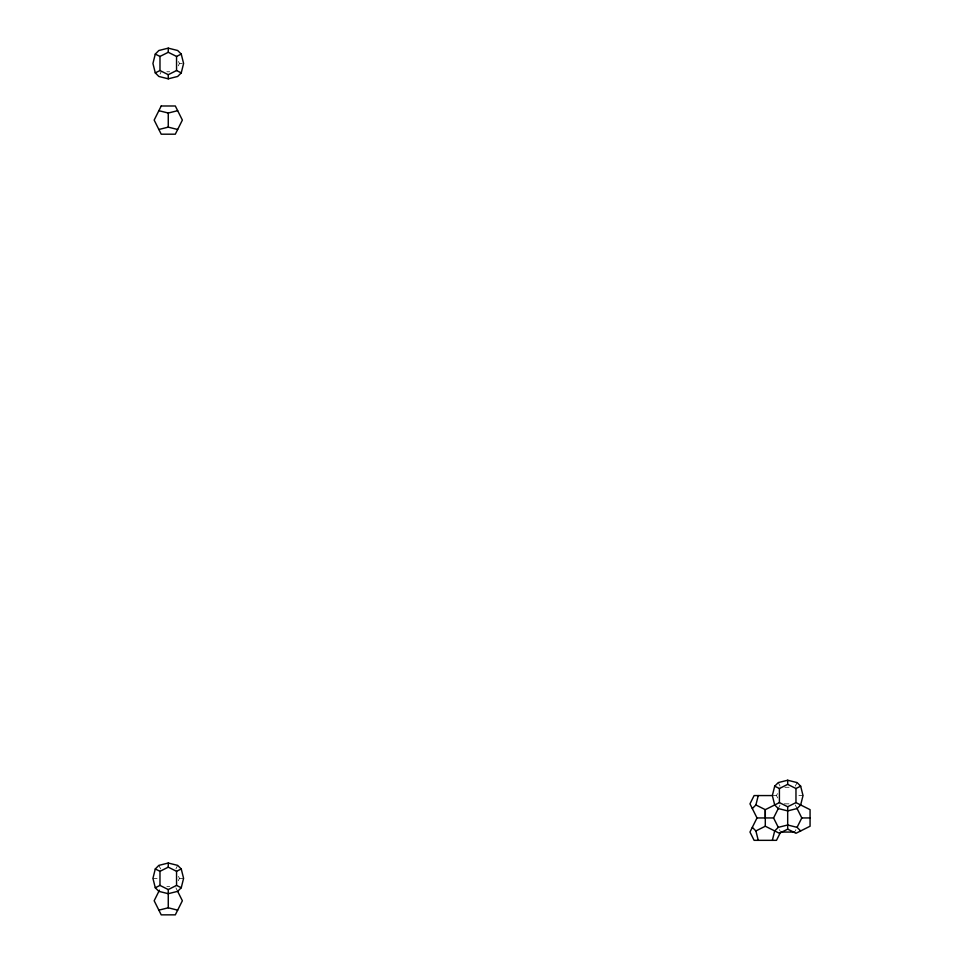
<?xml version="1.0" encoding="UTF-8"?>
<svg xmlns="http://www.w3.org/2000/svg" width="963" height="963" viewBox="0 0 963 963"><rect width="100%" height="100%" fill="white"/><g stroke="black" fill="none" stroke-linecap="round" stroke-linejoin="round"><path stroke-width="0.72" stroke-dasharray="4.82 3.61" d="M160.039 74.115L161.218 71.768M178.275 65.845L179.455 63.486L178.275 61.114M175.904 868.903L177.661 865.376M178.275 880.736L179.455 878.364L178.275 875.993M777.671 797.93L776.491 795.57L777.671 793.199M778.285 808.547L780.042 805.02M795.318 786.109L797.087 782.582M795.318 830.876L795.907 829.697M179.455 63.486L182.224 63.486M166.852 71.768L169.681 71.768M784.869 787.289L789.094 787.289M772.35 795.57L776.491 795.57M798.881 795.57L803.022 795.57M784.159 803.852L789.094 803.852M152.936 878.364L157.077 878.364M179.455 878.364L183.596 878.364M166.852 886.646L169.681 886.646M795.318 805.02L797.087 808.547M778.285 782.582L780.042 786.109M779.464 829.697L780.042 830.876M175.904 887.826L177.661 891.353M158.859 865.376L160.628 868.903"/><path stroke-width="1.44" d="M765.296 817.948L765.296 809.666L779.404 802.612L787.686 806.753L795.968 802.612L810.064 809.666L810.064 826.23L795.968 833.284L787.686 829.143L779.404 833.284L765.296 826.23L755.895 830.937L752.32 827.349M155.284 54.084L152.936 63.486L155.284 72.887L158.859 76.462L168.26 78.822L177.661 76.462L181.249 72.887L183.596 63.486L181.249 54.084L177.661 50.497L168.26 48.15L158.859 50.497L155.284 54.084L159.978 56.432L168.26 52.291L176.554 56.432L181.249 54.084M155.284 868.963L152.936 878.364L155.284 887.766L158.859 891.353L168.26 893.7L177.661 891.353L181.249 887.766L183.596 878.364L181.249 868.963L177.661 865.376L168.26 863.029L158.859 865.376L155.284 868.963L159.978 871.31L168.26 867.169L176.554 871.31L181.249 868.963M752.32 808.547L755.895 804.972L758.254 795.57M772.35 795.57L774.697 786.169L778.285 782.582L787.686 780.235L797.087 782.582L800.662 786.169L803.022 795.57L800.662 804.972L797.087 808.547L787.686 810.894L778.285 808.547L774.697 804.972L772.35 795.57L754.113 795.57L749.96 803.852L757.014 817.948L749.96 832.056L754.113 840.338L776.491 840.338L780.632 832.056L794.74 832.056M772.35 840.338L774.697 830.937L778.285 827.349L787.686 825.002L797.087 827.349L800.662 830.937M159.449 890.173L154.164 900.754L161.218 914.85L175.314 914.85L182.368 900.754L177.661 891.353M778.285 827.349L773.578 817.948L778.285 808.547M797.087 827.349L801.782 817.948L797.087 808.547M155.284 72.887L159.978 70.54L168.26 74.681L176.554 70.54L181.249 72.887M155.284 887.766L159.978 885.418L168.26 889.559L176.554 885.418L181.249 887.766M774.697 786.169L779.404 788.516L787.686 784.376L795.968 788.516L800.662 786.169M158.859 110.685L168.26 113.032L177.661 110.685M158.859 129.487L168.26 127.14L177.661 129.487M158.859 910.155L168.26 907.796L177.661 910.155M757.014 817.948L773.578 817.948M801.782 817.948L810.064 817.948M755.895 804.972L765.296 809.666L765.296 826.23M755.895 830.937L758.254 840.338M795.968 788.516L795.968 802.612M787.686 780.235L787.686 784.376M787.686 806.753L787.686 829.143M779.404 788.516L779.404 802.612M176.554 56.432L176.554 70.54M176.554 871.31L176.554 885.418M168.26 48.15L168.26 52.291M168.26 74.681L168.26 78.822M168.26 113.032L168.26 127.14M168.26 863.029L168.26 867.169M168.26 889.559L168.26 907.796M159.978 56.432L159.978 70.54M159.978 871.31L159.978 885.418M161.218 105.99L154.164 120.086L161.218 134.194L175.314 134.194L182.368 120.086L175.314 105.99L161.218 105.99"/></g></svg>
